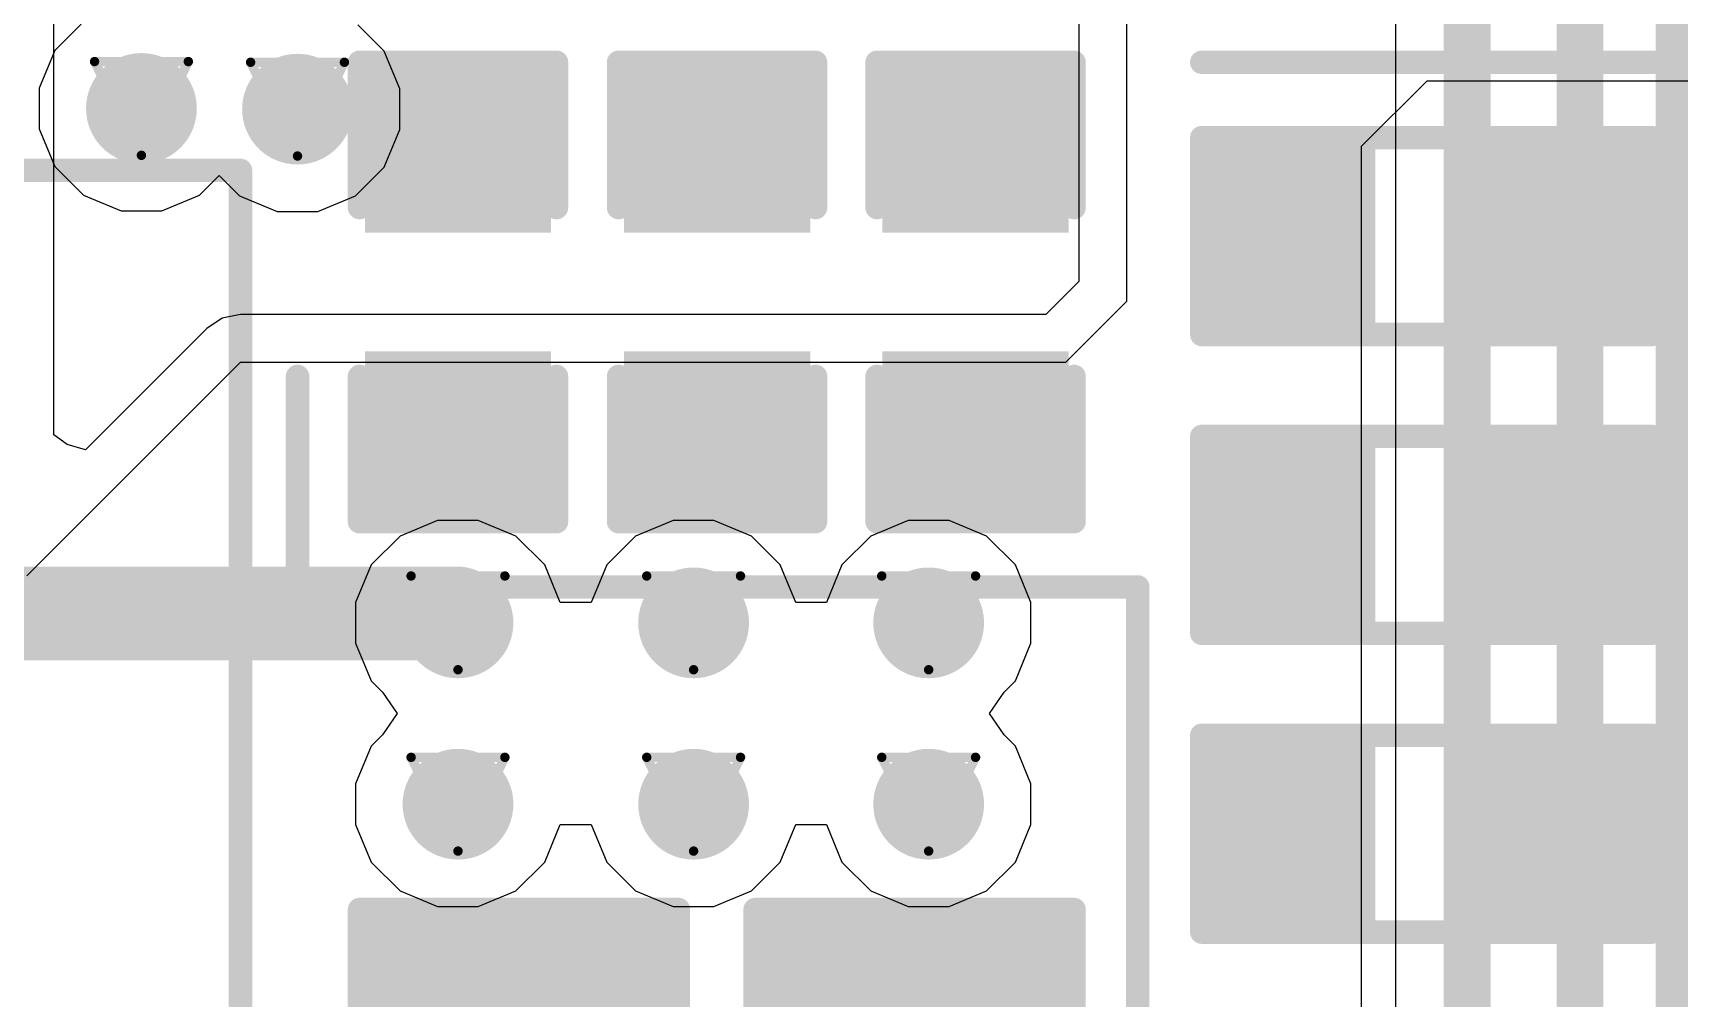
# Model space of a CAD drawing. Header units: inches. Extents: x 0 to 12.2, y 0 to 7.
# Drawn here: x 0.5778 to 0.9288, y 3.679 to 3.8848 of the extents above; entities that cross this region are included whole.
import ezdxf

# ---------------------------------------------------------------- set-up
doc = ezdxf.new("R2010")
doc.units = ezdxf.units.IN
doc.header["$MEASUREMENT"] = 0
for name, color, linetype in [('Bottom Layer', 5, 'Continuous'), ('Drill Drawing', 1, 'Continuous'), ('Layer 1', 16, 'Continuous'), ('Layer 2', 76, 'Continuous'), ('Top Layer', 1, 'Continuous'), ('Top Overlay', 2, 'Continuous'), ('Top Paste', 8, 'Continuous'), ('Top Solder', 216, 'Continuous'), ('Via Holes', 16, 'Continuous')]:
    doc.layers.add(name, color=color, linetype=linetype)

# ---------------------------------------------------------------- blocks, each defined once
blk = doc.blocks.new('R___0603_93')
at = {"layer": 'Top Layer'}
for points in [[(-0.015, 0.0175), (-0.015, -0.0175), (-0.045, -0.0175), (-0.045, 0.0175)], [(0.045, 0.0175), (0.045, -0.0175), (0.015, -0.0175), (0.015, 0.0175)]]:
    blk.add_hatch(color=1, dxfattribs=at).paths.add_polyline_path(points)
at = {"layer": 'Top Paste'}
for points in [[(-0.015, 0.0175), (-0.015, -0.0175), (-0.045, -0.0175), (-0.045, 0.0175)], [(0.045, 0.0175), (0.045, -0.0175), (0.015, -0.0175), (0.015, 0.0175)]]:
    blk.add_hatch(color=8, dxfattribs=at).paths.add_polyline_path(points)
at = {"layer": 'Top Solder'}
for points in [[(-0.011, 0.0215), (-0.011, -0.0215), (-0.049, -0.0215), (-0.049, 0.0215)], [(0.049, 0.0215), (0.049, -0.0215), (0.011, -0.0215), (0.011, 0.0215)]]:
    blk.add_hatch(color=216, dxfattribs=at).paths.add_polyline_path(points)
at = {"layer": 'Top Overlay'}
for points in [[(-0.048, 0.021, 0.005, 0.005, 0), (-0.048, -0.021, 0.005, 0.005, 0)], [(0.048, 0.021, 0.005, 0.005, 0), (-0.048, 0.021, 0.005, 0.005, 0)], [(0.048, 0.021, 0.005, 0.005, 0), (0.048, -0.021, 0.005, 0.005, 0)], [(0.048, -0.021, 0.005, 0.005, 0), (-0.048, -0.021, 0.005, 0.005, 0)]]:
    blk.add_lwpolyline(points, format="xyseb", dxfattribs=at)
for points in [[(-0.04925, 0.021, 0.0025, 0.0025, 1), (-0.04675, 0.021, 0.0025, 0.0025, 1)], [(-0.04925, 0.021, 0.0025, 0.0025, 1), (-0.04675, 0.021, 0.0025, 0.0025, 1)], [(0.04675, 0.021, 0.0025, 0.0025, 1), (0.04925, 0.021, 0.0025, 0.0025, 1)], [(0.04675, 0.021, 0.0025, 0.0025, 1), (0.04925, 0.021, 0.0025, 0.0025, 1)], [(-0.04925, -0.021, 0.0025, 0.0025, 1), (-0.04675, -0.021, 0.0025, 0.0025, 1)], [(-0.04925, -0.021, 0.0025, 0.0025, 1), (-0.04675, -0.021, 0.0025, 0.0025, 1)], [(0.04675, -0.021, 0.0025, 0.0025, 1), (0.04925, -0.021, 0.0025, 0.0025, 1)], [(0.04675, -0.021, 0.0025, 0.0025, 1), (0.04925, -0.021, 0.0025, 0.0025, 1)]]:
    blk.add_lwpolyline(points, format="xyseb", close=True, dxfattribs=at)
blk = doc.blocks.new('R___0603_94')
at = {"layer": 'Top Layer'}
for points in [[(-0.015, 0.0175), (-0.015, -0.0175), (-0.045, -0.0175), (-0.045, 0.0175)], [(0.045, 0.0175), (0.045, -0.0175), (0.015, -0.0175), (0.015, 0.0175)]]:
    blk.add_hatch(color=1, dxfattribs=at).paths.add_polyline_path(points)
at = {"layer": 'Top Paste'}
for points in [[(-0.015, 0.0175), (-0.015, -0.0175), (-0.045, -0.0175), (-0.045, 0.0175)], [(0.045, 0.0175), (0.045, -0.0175), (0.015, -0.0175), (0.015, 0.0175)]]:
    blk.add_hatch(color=8, dxfattribs=at).paths.add_polyline_path(points)
at = {"layer": 'Top Solder'}
for points in [[(-0.011, 0.0215), (-0.011, -0.0215), (-0.049, -0.0215), (-0.049, 0.0215)], [(0.049, 0.0215), (0.049, -0.0215), (0.011, -0.0215), (0.011, 0.0215)]]:
    blk.add_hatch(color=216, dxfattribs=at).paths.add_polyline_path(points)
at = {"layer": 'Top Overlay'}
for points in [[(-0.048, 0.021, 0.005, 0.005, 0), (-0.048, -0.021, 0.005, 0.005, 0)], [(0.048, 0.021, 0.005, 0.005, 0), (-0.048, 0.021, 0.005, 0.005, 0)], [(0.048, 0.021, 0.005, 0.005, 0), (0.048, -0.021, 0.005, 0.005, 0)], [(0.048, -0.021, 0.005, 0.005, 0), (-0.048, -0.021, 0.005, 0.005, 0)]]:
    blk.add_lwpolyline(points, format="xyseb", dxfattribs=at)
for points in [[(-0.04925, 0.021, 0.0025, 0.0025, 1), (-0.04675, 0.021, 0.0025, 0.0025, 1)], [(-0.04925, 0.021, 0.0025, 0.0025, 1), (-0.04675, 0.021, 0.0025, 0.0025, 1)], [(0.04675, 0.021, 0.0025, 0.0025, 1), (0.04925, 0.021, 0.0025, 0.0025, 1)], [(0.04675, 0.021, 0.0025, 0.0025, 1), (0.04925, 0.021, 0.0025, 0.0025, 1)], [(-0.04925, -0.021, 0.0025, 0.0025, 1), (-0.04675, -0.021, 0.0025, 0.0025, 1)], [(-0.04925, -0.021, 0.0025, 0.0025, 1), (-0.04675, -0.021, 0.0025, 0.0025, 1)], [(0.04675, -0.021, 0.0025, 0.0025, 1), (0.04925, -0.021, 0.0025, 0.0025, 1)], [(0.04675, -0.021, 0.0025, 0.0025, 1), (0.04925, -0.021, 0.0025, 0.0025, 1)]]:
    blk.add_lwpolyline(points, format="xyseb", close=True, dxfattribs=at)
blk = doc.blocks.new('R___0603_95')
at = {"layer": 'Top Layer'}
for points in [[(-0.015, 0.0175), (-0.015, -0.0175), (-0.045, -0.0175), (-0.045, 0.0175)], [(0.045, 0.0175), (0.045, -0.0175), (0.015, -0.0175), (0.015, 0.0175)]]:
    blk.add_hatch(color=1, dxfattribs=at).paths.add_polyline_path(points)
at = {"layer": 'Top Paste'}
for points in [[(-0.015, 0.0175), (-0.015, -0.0175), (-0.045, -0.0175), (-0.045, 0.0175)], [(0.045, 0.0175), (0.045, -0.0175), (0.015, -0.0175), (0.015, 0.0175)]]:
    blk.add_hatch(color=8, dxfattribs=at).paths.add_polyline_path(points)
at = {"layer": 'Top Solder'}
for points in [[(-0.011, 0.0215), (-0.011, -0.0215), (-0.049, -0.0215), (-0.049, 0.0215)], [(0.049, 0.0215), (0.049, -0.0215), (0.011, -0.0215), (0.011, 0.0215)]]:
    blk.add_hatch(color=216, dxfattribs=at).paths.add_polyline_path(points)
at = {"layer": 'Top Overlay'}
for points in [[(-0.048, 0.021, 0.005, 0.005, 0), (-0.048, -0.021, 0.005, 0.005, 0)], [(0.048, 0.021, 0.005, 0.005, 0), (-0.048, 0.021, 0.005, 0.005, 0)], [(0.048, 0.021, 0.005, 0.005, 0), (0.048, -0.021, 0.005, 0.005, 0)], [(0.048, -0.021, 0.005, 0.005, 0), (-0.048, -0.021, 0.005, 0.005, 0)]]:
    blk.add_lwpolyline(points, format="xyseb", dxfattribs=at)
for points in [[(-0.04925, 0.021, 0.0025, 0.0025, 1), (-0.04675, 0.021, 0.0025, 0.0025, 1)], [(-0.04925, 0.021, 0.0025, 0.0025, 1), (-0.04675, 0.021, 0.0025, 0.0025, 1)], [(0.04675, 0.021, 0.0025, 0.0025, 1), (0.04925, 0.021, 0.0025, 0.0025, 1)], [(0.04675, 0.021, 0.0025, 0.0025, 1), (0.04925, 0.021, 0.0025, 0.0025, 1)], [(-0.04925, -0.021, 0.0025, 0.0025, 1), (-0.04675, -0.021, 0.0025, 0.0025, 1)], [(-0.04925, -0.021, 0.0025, 0.0025, 1), (-0.04675, -0.021, 0.0025, 0.0025, 1)], [(0.04675, -0.021, 0.0025, 0.0025, 1), (0.04925, -0.021, 0.0025, 0.0025, 1)], [(0.04675, -0.021, 0.0025, 0.0025, 1), (0.04925, -0.021, 0.0025, 0.0025, 1)]]:
    blk.add_lwpolyline(points, format="xyseb", close=True, dxfattribs=at)
blk = doc.blocks.new('ETQP3M6R8KVN_188')
at = {"layer": 'Top Layer'}
for points in [[(-0.15157, 0.06299), (-0.06889, 0.06299), (-0.06889, -0.06299), (-0.15157, -0.06299)], [(0.06889, 0.06299), (0.15157, 0.06299), (0.15157, -0.06299), (0.06889, -0.06299)]]:
    blk.add_hatch(color=1, dxfattribs=at).paths.add_polyline_path(points)
at = {"layer": 'Top Paste'}
for points in [[(-0.15157, 0.06299), (-0.06889, 0.06299), (-0.06889, -0.06299), (-0.15157, -0.06299)], [(0.06889, 0.06299), (0.15157, 0.06299), (0.15157, -0.06299), (0.06889, -0.06299)]]:
    blk.add_hatch(color=8, dxfattribs=at).paths.add_polyline_path(points)
at = {"layer": 'Top Solder'}
for points in [[(-0.15357, 0.06499), (-0.06689, 0.06499), (-0.06689, -0.06499), (-0.15357, -0.06499)], [(0.06689, 0.06499), (0.15357, 0.06499), (0.15357, -0.06499), (0.06689, -0.06499)]]:
    blk.add_hatch(color=216, dxfattribs=at).paths.add_polyline_path(points)
at = {"layer": 'Top Overlay'}
for p, q in [((0.05512, 0.05512), (0.01575, 0.05512)), ((0.01575, 0.05512), (0.01575, -0.02362)), ((0.05512, -0.02362), (0.05512, 0.05512)), ((0.01575, -0.02362), (0.05512, -0.02362))]:
    blk.add_line(p, q, dxfattribs=at)
for points in [[(0.12598, 0.11811, 0.005, 0.005, 0), (-0.12598, 0.11811, 0.005, 0.005, 0)], [(-0.12598, 0.07209, 0.005, 0.005, 0), (-0.12598, 0.11811, 0.005, 0.005, 0)], [(0.12598, 0.07209, 0.005, 0.005, 0), (0.12598, 0.11811, 0.005, 0.005, 0)], [(-0.12598, 0.07209, 0.005, 0.005, 0), (-0.12598, 0.0748, 0.005, 0.005, 0)], [(-0.12598, -0.11811, 0.005, 0.005, 0), (-0.12598, -0.07209, 0.005, 0.005, 0)], [(0.12598, -0.11811, 0.005, 0.005, 0), (0.12598, -0.07209, 0.005, 0.005, 0)], [(0.12598, -0.11811, 0.005, 0.005, 0), (-0.12598, -0.11811, 0.005, 0.005, 0)]]:
    blk.add_lwpolyline(points, format="xyseb", dxfattribs=at)
for points in [[(-0.12723, 0.11811, 0.0025, 0.0025, 1), (-0.12473, 0.11811, 0.0025, 0.0025, 1)], [(-0.12723, 0.11811, 0.0025, 0.0025, 1), (-0.12473, 0.11811, 0.0025, 0.0025, 1)], [(0.12473, 0.11811, 0.0025, 0.0025, 1), (0.12723, 0.11811, 0.0025, 0.0025, 1)], [(0.12473, 0.11811, 0.0025, 0.0025, 1), (0.12723, 0.11811, 0.0025, 0.0025, 1)], [(-0.12723, 0.0748, 0.0025, 0.0025, 1), (-0.12473, 0.0748, 0.0025, 0.0025, 1)], [(-0.12723, 0.07209, 0.0025, 0.0025, 1), (-0.12473, 0.07209, 0.0025, 0.0025, 1)], [(-0.12723, 0.07209, 0.0025, 0.0025, 1), (-0.12473, 0.07209, 0.0025, 0.0025, 1)], [(0.12473, 0.07209, 0.0025, 0.0025, 1), (0.12723, 0.07209, 0.0025, 0.0025, 1)], [(-0.12723, -0.07209, 0.0025, 0.0025, 1), (-0.12473, -0.07209, 0.0025, 0.0025, 1)], [(0.12473, -0.07209, 0.0025, 0.0025, 1), (0.12723, -0.07209, 0.0025, 0.0025, 1)], [(-0.12723, -0.11811, 0.0025, 0.0025, 1), (-0.12473, -0.11811, 0.0025, 0.0025, 1)], [(-0.12723, -0.11811, 0.0025, 0.0025, 1), (-0.12473, -0.11811, 0.0025, 0.0025, 1)], [(0.12473, -0.11811, 0.0025, 0.0025, 1), (0.12723, -0.11811, 0.0025, 0.0025, 1)], [(0.12473, -0.11811, 0.0025, 0.0025, 1), (0.12723, -0.11811, 0.0025, 0.0025, 1)]]:
    blk.add_lwpolyline(points, format="xyseb", close=True, dxfattribs=at)
blk = doc.blocks.new('C___0603_296')
at = {"layer": 'Top Layer'}
for points in [[(-0.015, 0.0175), (-0.015, -0.0175), (-0.045, -0.0175), (-0.045, 0.0175)], [(0.045, 0.0175), (0.045, -0.0175), (0.015, -0.0175), (0.015, 0.0175)]]:
    blk.add_hatch(color=1, dxfattribs=at).paths.add_polyline_path(points)
at = {"layer": 'Top Paste'}
for points in [[(-0.015, 0.0175), (-0.015, -0.0175), (-0.045, -0.0175), (-0.045, 0.0175)], [(0.045, 0.0175), (0.045, -0.0175), (0.015, -0.0175), (0.015, 0.0175)]]:
    blk.add_hatch(color=8, dxfattribs=at).paths.add_polyline_path(points)
at = {"layer": 'Top Solder'}
for points in [[(-0.01264, 0.01986), (-0.01264, -0.01986), (-0.04736, -0.01986), (-0.04736, 0.01986)], [(0.04736, 0.01986), (0.04736, -0.01986), (0.01264, -0.01986), (0.01264, 0.01986)]]:
    blk.add_hatch(color=216, dxfattribs=at).paths.add_polyline_path(points)
at = {"layer": 'Top Overlay'}
for points in [[(-0.018, 0.021, 0.005, 0.005, 0), (-0.049, 0.021, 0.005, 0.005, 0)], [(-0.049, -0.021, 0.005, 0.005, 0), (-0.049, 0.021, 0.005, 0.005, 0)], [(0.049, 0.021, 0.005, 0.005, 0), (0.018, 0.021, 0.005, 0.005, 0)], [(0.049, -0.021, 0.005, 0.005, 0), (0.049, 0.021, 0.005, 0.005, 0)], [(-0.018, -0.021, 0.005, 0.005, 0), (-0.049, -0.021, 0.005, 0.005, 0)], [(0.049, -0.021, 0.005, 0.005, 0), (0.018, -0.021, 0.005, 0.005, 0)]]:
    blk.add_lwpolyline(points, format="xyseb", dxfattribs=at)
for points in [[(-0.05025, 0.021, 0.0025, 0.0025, 1), (-0.04775, 0.021, 0.0025, 0.0025, 1)], [(-0.05025, 0.021, 0.0025, 0.0025, 1), (-0.04775, 0.021, 0.0025, 0.0025, 1)], [(-0.01925, 0.021, 0.0025, 0.0025, 1), (-0.01675, 0.021, 0.0025, 0.0025, 1)], [(0.01675, 0.021, 0.0025, 0.0025, 1), (0.01925, 0.021, 0.0025, 0.0025, 1)], [(0.04775, 0.021, 0.0025, 0.0025, 1), (0.05025, 0.021, 0.0025, 0.0025, 1)], [(0.04775, 0.021, 0.0025, 0.0025, 1), (0.05025, 0.021, 0.0025, 0.0025, 1)], [(-0.05025, -0.021, 0.0025, 0.0025, 1), (-0.04775, -0.021, 0.0025, 0.0025, 1)], [(-0.05025, -0.021, 0.0025, 0.0025, 1), (-0.04775, -0.021, 0.0025, 0.0025, 1)], [(-0.01925, -0.021, 0.0025, 0.0025, 1), (-0.01675, -0.021, 0.0025, 0.0025, 1)], [(0.01675, -0.021, 0.0025, 0.0025, 1), (0.01925, -0.021, 0.0025, 0.0025, 1)], [(0.04775, -0.021, 0.0025, 0.0025, 1), (0.05025, -0.021, 0.0025, 0.0025, 1)], [(0.04775, -0.021, 0.0025, 0.0025, 1), (0.05025, -0.021, 0.0025, 0.0025, 1)]]:
    blk.add_lwpolyline(points, format="xyseb", close=True, dxfattribs=at)
blk = doc.blocks.new('C___0603_297')
at = {"layer": 'Top Layer'}
for points in [[(-0.015, 0.0175), (-0.015, -0.0175), (-0.045, -0.0175), (-0.045, 0.0175)], [(0.045, 0.0175), (0.045, -0.0175), (0.015, -0.0175), (0.015, 0.0175)]]:
    blk.add_hatch(color=1, dxfattribs=at).paths.add_polyline_path(points)
at = {"layer": 'Top Paste'}
for points in [[(-0.015, 0.0175), (-0.015, -0.0175), (-0.045, -0.0175), (-0.045, 0.0175)], [(0.045, 0.0175), (0.045, -0.0175), (0.015, -0.0175), (0.015, 0.0175)]]:
    blk.add_hatch(color=8, dxfattribs=at).paths.add_polyline_path(points)
at = {"layer": 'Top Solder'}
for points in [[(-0.01264, 0.01986), (-0.01264, -0.01986), (-0.04736, -0.01986), (-0.04736, 0.01986)], [(0.04736, 0.01986), (0.04736, -0.01986), (0.01264, -0.01986), (0.01264, 0.01986)]]:
    blk.add_hatch(color=216, dxfattribs=at).paths.add_polyline_path(points)
at = {"layer": 'Top Overlay'}
for points in [[(-0.018, 0.021, 0.005, 0.005, 0), (-0.049, 0.021, 0.005, 0.005, 0)], [(-0.049, -0.021, 0.005, 0.005, 0), (-0.049, 0.021, 0.005, 0.005, 0)], [(0.049, 0.021, 0.005, 0.005, 0), (0.018, 0.021, 0.005, 0.005, 0)], [(0.049, -0.021, 0.005, 0.005, 0), (0.049, 0.021, 0.005, 0.005, 0)], [(-0.018, -0.021, 0.005, 0.005, 0), (-0.049, -0.021, 0.005, 0.005, 0)], [(0.049, -0.021, 0.005, 0.005, 0), (0.018, -0.021, 0.005, 0.005, 0)]]:
    blk.add_lwpolyline(points, format="xyseb", dxfattribs=at)
for points in [[(-0.05025, 0.021, 0.0025, 0.0025, 1), (-0.04775, 0.021, 0.0025, 0.0025, 1)], [(-0.05025, 0.021, 0.0025, 0.0025, 1), (-0.04775, 0.021, 0.0025, 0.0025, 1)], [(-0.01925, 0.021, 0.0025, 0.0025, 1), (-0.01675, 0.021, 0.0025, 0.0025, 1)], [(0.01675, 0.021, 0.0025, 0.0025, 1), (0.01925, 0.021, 0.0025, 0.0025, 1)], [(0.04775, 0.021, 0.0025, 0.0025, 1), (0.05025, 0.021, 0.0025, 0.0025, 1)], [(0.04775, 0.021, 0.0025, 0.0025, 1), (0.05025, 0.021, 0.0025, 0.0025, 1)], [(-0.05025, -0.021, 0.0025, 0.0025, 1), (-0.04775, -0.021, 0.0025, 0.0025, 1)], [(-0.05025, -0.021, 0.0025, 0.0025, 1), (-0.04775, -0.021, 0.0025, 0.0025, 1)], [(-0.01925, -0.021, 0.0025, 0.0025, 1), (-0.01675, -0.021, 0.0025, 0.0025, 1)], [(0.01675, -0.021, 0.0025, 0.0025, 1), (0.01925, -0.021, 0.0025, 0.0025, 1)], [(0.04775, -0.021, 0.0025, 0.0025, 1), (0.05025, -0.021, 0.0025, 0.0025, 1)], [(0.04775, -0.021, 0.0025, 0.0025, 1), (0.05025, -0.021, 0.0025, 0.0025, 1)]]:
    blk.add_lwpolyline(points, format="xyseb", close=True, dxfattribs=at)
blk = doc.blocks.new('C___0603_298')
at = {"layer": 'Top Layer'}
for points in [[(-0.015, 0.0175), (-0.015, -0.0175), (-0.045, -0.0175), (-0.045, 0.0175)], [(0.045, 0.0175), (0.045, -0.0175), (0.015, -0.0175), (0.015, 0.0175)]]:
    blk.add_hatch(color=1, dxfattribs=at).paths.add_polyline_path(points)
at = {"layer": 'Top Paste'}
for points in [[(-0.015, 0.0175), (-0.015, -0.0175), (-0.045, -0.0175), (-0.045, 0.0175)], [(0.045, 0.0175), (0.045, -0.0175), (0.015, -0.0175), (0.015, 0.0175)]]:
    blk.add_hatch(color=8, dxfattribs=at).paths.add_polyline_path(points)
at = {"layer": 'Top Solder'}
for points in [[(-0.01264, 0.01986), (-0.01264, -0.01986), (-0.04736, -0.01986), (-0.04736, 0.01986)], [(0.04736, 0.01986), (0.04736, -0.01986), (0.01264, -0.01986), (0.01264, 0.01986)]]:
    blk.add_hatch(color=216, dxfattribs=at).paths.add_polyline_path(points)
at = {"layer": 'Top Overlay'}
for points in [[(-0.018, 0.021, 0.005, 0.005, 0), (-0.049, 0.021, 0.005, 0.005, 0)], [(-0.049, -0.021, 0.005, 0.005, 0), (-0.049, 0.021, 0.005, 0.005, 0)], [(0.049, 0.021, 0.005, 0.005, 0), (0.018, 0.021, 0.005, 0.005, 0)], [(0.049, -0.021, 0.005, 0.005, 0), (0.049, 0.021, 0.005, 0.005, 0)], [(-0.018, -0.021, 0.005, 0.005, 0), (-0.049, -0.021, 0.005, 0.005, 0)], [(0.049, -0.021, 0.005, 0.005, 0), (0.018, -0.021, 0.005, 0.005, 0)]]:
    blk.add_lwpolyline(points, format="xyseb", dxfattribs=at)
for points in [[(-0.05025, 0.021, 0.0025, 0.0025, 1), (-0.04775, 0.021, 0.0025, 0.0025, 1)], [(-0.05025, 0.021, 0.0025, 0.0025, 1), (-0.04775, 0.021, 0.0025, 0.0025, 1)], [(-0.01925, 0.021, 0.0025, 0.0025, 1), (-0.01675, 0.021, 0.0025, 0.0025, 1)], [(0.01675, 0.021, 0.0025, 0.0025, 1), (0.01925, 0.021, 0.0025, 0.0025, 1)], [(0.04775, 0.021, 0.0025, 0.0025, 1), (0.05025, 0.021, 0.0025, 0.0025, 1)], [(0.04775, 0.021, 0.0025, 0.0025, 1), (0.05025, 0.021, 0.0025, 0.0025, 1)], [(-0.05025, -0.021, 0.0025, 0.0025, 1), (-0.04775, -0.021, 0.0025, 0.0025, 1)], [(-0.05025, -0.021, 0.0025, 0.0025, 1), (-0.04775, -0.021, 0.0025, 0.0025, 1)], [(-0.01925, -0.021, 0.0025, 0.0025, 1), (-0.01675, -0.021, 0.0025, 0.0025, 1)], [(0.01675, -0.021, 0.0025, 0.0025, 1), (0.01925, -0.021, 0.0025, 0.0025, 1)], [(0.04775, -0.021, 0.0025, 0.0025, 1), (0.05025, -0.021, 0.0025, 0.0025, 1)], [(0.04775, -0.021, 0.0025, 0.0025, 1), (0.05025, -0.021, 0.0025, 0.0025, 1)]]:
    blk.add_lwpolyline(points, format="xyseb", close=True, dxfattribs=at)
blk = doc.blocks.new('C___0805_304')
at = {"layer": 'Top Layer'}
for points in [[(-0.06, 0.03), (-0.02, 0.03), (-0.02, -0.03), (-0.06, -0.03)], [(0.02, 0.03), (0.06, 0.03), (0.06, -0.03), (0.02, -0.03)]]:
    blk.add_hatch(color=1, dxfattribs=at).paths.add_polyline_path(points)
at = {"layer": 'Top Paste'}
for points in [[(-0.06, 0.03), (-0.02, 0.03), (-0.02, -0.03), (-0.06, -0.03)], [(0.02, 0.03), (0.06, 0.03), (0.06, -0.03), (0.02, -0.03)]]:
    blk.add_hatch(color=8, dxfattribs=at).paths.add_polyline_path(points)
at = {"layer": 'Top Solder'}
for points in [[(-0.06276, 0.03276), (-0.01724, 0.03276), (-0.01724, -0.03276), (-0.06276, -0.03276)], [(0.01724, 0.03276), (0.06276, 0.03276), (0.06276, -0.03276), (0.01724, -0.03276)]]:
    blk.add_hatch(color=216, dxfattribs=at).paths.add_polyline_path(points)
at = {"layer": 'Top Overlay'}
for points in [[(-0.064, 0.034, 0.005, 0.005, 0), (-0.064, -0.034, 0.005, 0.005, 0)], [(-0.064, 0.034, 0.005, 0.005, 0), (-0.024, 0.034, 0.005, 0.005, 0)], [(0.024, 0.034, 0.005, 0.005, 0), (0.064, 0.034, 0.005, 0.005, 0)], [(0.064, 0.034, 0.005, 0.005, 0), (0.064, -0.034, 0.005, 0.005, 0)], [(-0.064, -0.034, 0.005, 0.005, 0), (-0.024, -0.034, 0.005, 0.005, 0)], [(0.024, -0.034, 0.005, 0.005, 0), (0.064, -0.034, 0.005, 0.005, 0)]]:
    blk.add_lwpolyline(points, format="xyseb", dxfattribs=at)
for points in [[(-0.06525, 0.034, 0.0025, 0.0025, 1), (-0.06275, 0.034, 0.0025, 0.0025, 1)], [(-0.06525, 0.034, 0.0025, 0.0025, 1), (-0.06275, 0.034, 0.0025, 0.0025, 1)], [(-0.02525, 0.034, 0.0025, 0.0025, 1), (-0.02275, 0.034, 0.0025, 0.0025, 1)], [(0.02275, 0.034, 0.0025, 0.0025, 1), (0.02525, 0.034, 0.0025, 0.0025, 1)], [(0.06275, 0.034, 0.0025, 0.0025, 1), (0.06525, 0.034, 0.0025, 0.0025, 1)], [(0.06275, 0.034, 0.0025, 0.0025, 1), (0.06525, 0.034, 0.0025, 0.0025, 1)], [(-0.06525, -0.034, 0.0025, 0.0025, 1), (-0.06275, -0.034, 0.0025, 0.0025, 1)], [(-0.06525, -0.034, 0.0025, 0.0025, 1), (-0.06275, -0.034, 0.0025, 0.0025, 1)], [(-0.02525, -0.034, 0.0025, 0.0025, 1), (-0.02275, -0.034, 0.0025, 0.0025, 1)], [(0.02275, -0.034, 0.0025, 0.0025, 1), (0.02525, -0.034, 0.0025, 0.0025, 1)], [(0.06275, -0.034, 0.0025, 0.0025, 1), (0.06525, -0.034, 0.0025, 0.0025, 1)], [(0.06275, -0.034, 0.0025, 0.0025, 1), (0.06525, -0.034, 0.0025, 0.0025, 1)]]:
    blk.add_lwpolyline(points, format="xyseb", close=True, dxfattribs=at)
blk = doc.blocks.new('C___0805_305')
at = {"layer": 'Top Layer'}
for points in [[(-0.06, 0.03), (-0.02, 0.03), (-0.02, -0.03), (-0.06, -0.03)], [(0.02, 0.03), (0.06, 0.03), (0.06, -0.03), (0.02, -0.03)]]:
    blk.add_hatch(color=1, dxfattribs=at).paths.add_polyline_path(points)
at = {"layer": 'Top Paste'}
for points in [[(-0.06, 0.03), (-0.02, 0.03), (-0.02, -0.03), (-0.06, -0.03)], [(0.02, 0.03), (0.06, 0.03), (0.06, -0.03), (0.02, -0.03)]]:
    blk.add_hatch(color=8, dxfattribs=at).paths.add_polyline_path(points)
at = {"layer": 'Top Solder'}
for points in [[(-0.06276, 0.03276), (-0.01724, 0.03276), (-0.01724, -0.03276), (-0.06276, -0.03276)], [(0.01724, 0.03276), (0.06276, 0.03276), (0.06276, -0.03276), (0.01724, -0.03276)]]:
    blk.add_hatch(color=216, dxfattribs=at).paths.add_polyline_path(points)
at = {"layer": 'Top Overlay'}
for points in [[(-0.064, 0.034, 0.005, 0.005, 0), (-0.064, -0.034, 0.005, 0.005, 0)], [(-0.064, 0.034, 0.005, 0.005, 0), (-0.024, 0.034, 0.005, 0.005, 0)], [(0.024, 0.034, 0.005, 0.005, 0), (0.064, 0.034, 0.005, 0.005, 0)], [(0.064, 0.034, 0.005, 0.005, 0), (0.064, -0.034, 0.005, 0.005, 0)], [(-0.064, -0.034, 0.005, 0.005, 0), (-0.024, -0.034, 0.005, 0.005, 0)], [(0.024, -0.034, 0.005, 0.005, 0), (0.064, -0.034, 0.005, 0.005, 0)]]:
    blk.add_lwpolyline(points, format="xyseb", dxfattribs=at)
for points in [[(-0.06525, 0.034, 0.0025, 0.0025, 1), (-0.06275, 0.034, 0.0025, 0.0025, 1)], [(-0.06525, 0.034, 0.0025, 0.0025, 1), (-0.06275, 0.034, 0.0025, 0.0025, 1)], [(-0.02525, 0.034, 0.0025, 0.0025, 1), (-0.02275, 0.034, 0.0025, 0.0025, 1)], [(0.02275, 0.034, 0.0025, 0.0025, 1), (0.02525, 0.034, 0.0025, 0.0025, 1)], [(0.06275, 0.034, 0.0025, 0.0025, 1), (0.06525, 0.034, 0.0025, 0.0025, 1)], [(0.06275, 0.034, 0.0025, 0.0025, 1), (0.06525, 0.034, 0.0025, 0.0025, 1)], [(-0.06525, -0.034, 0.0025, 0.0025, 1), (-0.06275, -0.034, 0.0025, 0.0025, 1)], [(-0.06525, -0.034, 0.0025, 0.0025, 1), (-0.06275, -0.034, 0.0025, 0.0025, 1)], [(-0.02525, -0.034, 0.0025, 0.0025, 1), (-0.02275, -0.034, 0.0025, 0.0025, 1)], [(0.02275, -0.034, 0.0025, 0.0025, 1), (0.02525, -0.034, 0.0025, 0.0025, 1)], [(0.06275, -0.034, 0.0025, 0.0025, 1), (0.06525, -0.034, 0.0025, 0.0025, 1)], [(0.06275, -0.034, 0.0025, 0.0025, 1), (0.06525, -0.034, 0.0025, 0.0025, 1)]]:
    blk.add_lwpolyline(points, format="xyseb", close=True, dxfattribs=at)

msp = doc.modelspace()

# ---------------------------------------------------------------- hatches: boundary and pattern name
at = {"layer": 'Bottom Layer'}
h = msp.add_hatch(color=5, dxfattribs=at)
edge = h.paths.add_edge_path()
edge.add_arc((0.60092, 3.86873), 0.01181, 0, 360)
h = msp.add_hatch(color=5, dxfattribs=at)
edge = h.paths.add_edge_path()
edge.add_arc((0.6342, 3.86858), 0.01181, 0, 360)
h = msp.add_hatch(color=5, dxfattribs=at)
edge = h.paths.add_edge_path()
edge.add_arc((0.66842, 3.759), 0.01181, 0, 360)
h = msp.add_hatch(color=5, dxfattribs=at)
edge = h.paths.add_edge_path()
edge.add_arc((0.71866, 3.759), 0.01181, 0, 360)
h = msp.add_hatch(color=5, dxfattribs=at)
edge = h.paths.add_edge_path()
edge.add_arc((0.76878, 3.759), 0.01181, 0, 360)
h = msp.add_hatch(color=5, dxfattribs=at)
edge = h.paths.add_edge_path()
edge.add_arc((0.66842, 3.72032), 0.01181, 0, 360)
h = msp.add_hatch(color=5, dxfattribs=at)
edge = h.paths.add_edge_path()
edge.add_arc((0.71866, 3.72032), 0.01181, 0, 360)
h = msp.add_hatch(color=5, dxfattribs=at)
edge = h.paths.add_edge_path()
edge.add_arc((0.76878, 3.72032), 0.01181, 0, 360)
at = {"layer": 'Layer 1'}
h = msp.add_hatch(color=16, dxfattribs=at)
edge = h.paths.add_edge_path()
edge.add_arc((0.60092, 3.86873), 0.01181, 0, 360)
h = msp.add_hatch(color=16, dxfattribs=at)
edge = h.paths.add_edge_path()
edge.add_arc((0.6342, 3.86858), 0.01181, 0, 360)
h = msp.add_hatch(color=16, dxfattribs=at)
edge = h.paths.add_edge_path()
edge.add_arc((0.66842, 3.759), 0.01181, 0, 360)
h = msp.add_hatch(color=16, dxfattribs=at)
edge = h.paths.add_edge_path()
edge.add_arc((0.71866, 3.759), 0.01181, 0, 360)
h = msp.add_hatch(color=16, dxfattribs=at)
edge = h.paths.add_edge_path()
edge.add_arc((0.76878, 3.759), 0.01181, 0, 360)
h = msp.add_hatch(color=16, dxfattribs=at)
edge = h.paths.add_edge_path()
edge.add_arc((0.66842, 3.72032), 0.01181, 0, 360)
h = msp.add_hatch(color=16, dxfattribs=at)
edge = h.paths.add_edge_path()
edge.add_arc((0.71866, 3.72032), 0.01181, 0, 360)
h = msp.add_hatch(color=16, dxfattribs=at)
edge = h.paths.add_edge_path()
edge.add_arc((0.76878, 3.72032), 0.01181, 0, 360)
at = {"layer": 'Layer 2'}
h = msp.add_hatch(color=76, dxfattribs=at)
edge = h.paths.add_edge_path()
edge.add_arc((0.60092, 3.86873), 0.01181, 0, 360)
h = msp.add_hatch(color=76, dxfattribs=at)
edge = h.paths.add_edge_path()
edge.add_arc((0.6342, 3.86858), 0.01181, 0, 360)
h = msp.add_hatch(color=76, dxfattribs=at)
edge = h.paths.add_edge_path()
edge.add_arc((0.66842, 3.759), 0.01181, 0, 360)
h = msp.add_hatch(color=76, dxfattribs=at)
edge = h.paths.add_edge_path()
edge.add_arc((0.71866, 3.759), 0.01181, 0, 360)
h = msp.add_hatch(color=76, dxfattribs=at)
edge = h.paths.add_edge_path()
edge.add_arc((0.76878, 3.759), 0.01181, 0, 360)
h = msp.add_hatch(color=76, dxfattribs=at)
edge = h.paths.add_edge_path()
edge.add_arc((0.66842, 3.72032), 0.01181, 0, 360)
h = msp.add_hatch(color=76, dxfattribs=at)
edge = h.paths.add_edge_path()
edge.add_arc((0.71866, 3.72032), 0.01181, 0, 360)
h = msp.add_hatch(color=76, dxfattribs=at)
edge = h.paths.add_edge_path()
edge.add_arc((0.76878, 3.72032), 0.01181, 0, 360)
at = {"layer": 'Top Layer'}
h = msp.add_hatch(color=1, dxfattribs=at)
edge = h.paths.add_edge_path()
edge.add_arc((0.60092, 3.86873), 0.01181, 0, 360)
h = msp.add_hatch(color=1, dxfattribs=at)
edge = h.paths.add_edge_path()
edge.add_arc((0.6342, 3.86858), 0.01181, 0, 360)
h = msp.add_hatch(color=1, dxfattribs=at)
edge = h.paths.add_edge_path()
edge.add_arc((0.66842, 3.759), 0.01181, 0, 360)
h = msp.add_hatch(color=1, dxfattribs=at)
edge = h.paths.add_edge_path()
edge.add_arc((0.71866, 3.759), 0.01181, 0, 360)
h = msp.add_hatch(color=1, dxfattribs=at)
edge = h.paths.add_edge_path()
edge.add_arc((0.76878, 3.759), 0.01181, 0, 360)
h = msp.add_hatch(color=1, dxfattribs=at)
edge = h.paths.add_edge_path()
edge.add_arc((0.66842, 3.72032), 0.01181, 0, 360)
h = msp.add_hatch(color=1, dxfattribs=at)
edge = h.paths.add_edge_path()
edge.add_arc((0.71866, 3.72032), 0.01181, 0, 360)
h = msp.add_hatch(color=1, dxfattribs=at)
edge = h.paths.add_edge_path()
edge.add_arc((0.76878, 3.72032), 0.01181, 0, 360)
at = {"layer": 'Via Holes'}
h = msp.add_hatch(color=7, dxfattribs=at)
edge = h.paths.add_edge_path()
edge.add_arc((0.60092, 3.86873), 0.00591, 0, 360)
h = msp.add_hatch(color=7, dxfattribs=at)
edge = h.paths.add_edge_path()
edge.add_arc((0.6342, 3.86858), 0.00591, 0, 360)
h = msp.add_hatch(color=7, dxfattribs=at)
edge = h.paths.add_edge_path()
edge.add_arc((0.66842, 3.759), 0.00591, 0, 360)
h = msp.add_hatch(color=7, dxfattribs=at)
edge = h.paths.add_edge_path()
edge.add_arc((0.71866, 3.759), 0.00591, 0, 360)
h = msp.add_hatch(color=7, dxfattribs=at)
edge = h.paths.add_edge_path()
edge.add_arc((0.76878, 3.759), 0.00591, 0, 360)
h = msp.add_hatch(color=7, dxfattribs=at)
edge = h.paths.add_edge_path()
edge.add_arc((0.66842, 3.72032), 0.00591, 0, 360)
h = msp.add_hatch(color=7, dxfattribs=at)
edge = h.paths.add_edge_path()
edge.add_arc((0.71866, 3.72032), 0.00591, 0, 360)
h = msp.add_hatch(color=7, dxfattribs=at)
edge = h.paths.add_edge_path()
edge.add_arc((0.76878, 3.72032), 0.00591, 0, 360)

# ---------------------------------------------------------------- linework, layer by layer
at = {"layer": 'Bottom Layer'}
for p, q in [((0.86831, 4.2496), (0.86831, 3.23927)), ((0.66408, 3.78081), (0.65606, 3.77749)), ((0.67275, 3.78081), (0.66408, 3.78081)), ((0.68077, 3.77749), (0.67275, 3.78081)), ((0.71432, 3.78081), (0.7063, 3.77749)), ((0.723, 3.78081), (0.71432, 3.78081)), ((0.73101, 3.77749), (0.723, 3.78081)), ((0.76444, 3.78081), (0.75642, 3.77749)), ((0.77312, 3.78081), (0.76444, 3.78081)), ((0.78113, 3.77749), (0.77312, 3.78081)), ((0.65606, 3.77749), (0.64993, 3.77135)), ((0.68691, 3.77135), (0.68077, 3.77749)), ((0.7063, 3.77749), (0.70017, 3.77135)), ((0.73715, 3.77135), (0.73101, 3.77749)), ((0.75642, 3.77749), (0.75029, 3.77135)), ((0.78727, 3.77135), (0.78113, 3.77749)), ((0.64993, 3.77135), (0.6466, 3.76334)), ((0.69023, 3.76334), (0.68691, 3.77135)), ((0.70017, 3.77135), (0.69685, 3.76334)), ((0.74047, 3.76334), (0.73715, 3.77135)), ((0.75029, 3.77135), (0.74697, 3.76334)), ((0.79059, 3.76334), (0.78727, 3.77135)), ((0.6466, 3.76334), (0.6466, 3.75466)), ((0.69685, 3.76334), (0.69023, 3.76334)), ((0.74697, 3.76334), (0.74047, 3.76334)), ((0.79059, 3.75466), (0.79059, 3.76334)), ((0.6466, 3.75466), (0.64993, 3.74665)), ((0.78727, 3.74665), (0.79059, 3.75466)), ((0.64993, 3.74665), (0.65234, 3.74423)), ((0.78486, 3.74423), (0.78727, 3.74665)), ((0.65234, 3.74423), (0.65548, 3.73966)), ((0.78172, 3.73966), (0.78486, 3.74423)), ((0.65548, 3.73966), (0.65234, 3.73509)), ((0.78486, 3.73509), (0.78172, 3.73966)), ((0.65234, 3.73509), (0.64993, 3.73267)), ((0.78727, 3.73267), (0.78486, 3.73509)), ((0.64993, 3.73267), (0.6466, 3.72466)), ((0.79059, 3.72466), (0.78727, 3.73267)), ((0.6466, 3.72466), (0.6466, 3.71598)), ((0.79059, 3.71598), (0.79059, 3.72466)), ((0.6466, 3.71598), (0.64993, 3.70796)), ((0.68691, 3.70796), (0.69023, 3.71598)), ((0.69023, 3.71598), (0.69685, 3.71598)), ((0.69685, 3.71598), (0.70017, 3.70796)), ((0.73715, 3.70796), (0.74047, 3.71598)), ((0.74047, 3.71598), (0.74697, 3.71598)), ((0.74697, 3.71598), (0.75029, 3.70796)), ((0.78727, 3.70796), (0.79059, 3.71598)), ((0.64993, 3.70796), (0.65606, 3.70183)), ((0.68077, 3.70183), (0.68691, 3.70796)), ((0.70017, 3.70796), (0.7063, 3.70183)), ((0.73101, 3.70183), (0.73715, 3.70796)), ((0.75029, 3.70796), (0.75642, 3.70183)), ((0.78113, 3.70183), (0.78727, 3.70796)), ((0.65606, 3.70183), (0.66408, 3.69851)), ((0.67275, 3.69851), (0.68077, 3.70183)), ((0.7063, 3.70183), (0.71432, 3.69851)), ((0.723, 3.69851), (0.73101, 3.70183)), ((0.75642, 3.70183), (0.76444, 3.69851)), ((0.77312, 3.69851), (0.78113, 3.70183)), ((0.66408, 3.69851), (0.67275, 3.69851)), ((0.71432, 3.69851), (0.723, 3.69851)), ((0.76444, 3.69851), (0.77312, 3.69851))]:
    msp.add_line(p, q, dxfattribs=at)
for points in [[(0.90765, 2.88202, 0.01, 0.01, 0), (0.90765, 4.26058, 0.01, 0.01, 0)], [(0.9288, 2.3907, 0.01, 0.01, 0), (0.9288, 4.25724, 0.01, 0.01, 0)], [(0.8836, 2.863, 0.01, 0.01, 0), (0.8836, 4.25224, 0.01, 0.01, 0)]]:
    msp.add_lwpolyline(points, format="xyseb", dxfattribs=at)
at = {"layer": 'Drill Drawing'}
for points in [[(0.59092, 3.87873, 0.002, 0.002, 0), (0.61092, 3.87873, 0.002, 0.002, 0)], [(0.59092, 3.87873, 0.002, 0.002, 0), (0.60092, 3.85873, 0.002, 0.002, 0)], [(0.60092, 3.85873, 0.002, 0.002, 0), (0.61092, 3.87873, 0.002, 0.002, 0)], [(0.6242, 3.87858, 0.002, 0.002, 0), (0.6442, 3.87858, 0.002, 0.002, 0)], [(0.6242, 3.87858, 0.002, 0.002, 0), (0.6342, 3.85858, 0.002, 0.002, 0)], [(0.6342, 3.85858, 0.002, 0.002, 0), (0.6442, 3.87858, 0.002, 0.002, 0)], [(0.65842, 3.769, 0.002, 0.002, 0), (0.67842, 3.769, 0.002, 0.002, 0)], [(0.65842, 3.769, 0.002, 0.002, 0), (0.66842, 3.749, 0.002, 0.002, 0)], [(0.66842, 3.749, 0.002, 0.002, 0), (0.67842, 3.769, 0.002, 0.002, 0)], [(0.70866, 3.769, 0.002, 0.002, 0), (0.72866, 3.769, 0.002, 0.002, 0)], [(0.70866, 3.769, 0.002, 0.002, 0), (0.71866, 3.749, 0.002, 0.002, 0)], [(0.71866, 3.749, 0.002, 0.002, 0), (0.72866, 3.769, 0.002, 0.002, 0)], [(0.75878, 3.769, 0.002, 0.002, 0), (0.77878, 3.769, 0.002, 0.002, 0)], [(0.75878, 3.769, 0.002, 0.002, 0), (0.76878, 3.749, 0.002, 0.002, 0)], [(0.76878, 3.749, 0.002, 0.002, 0), (0.77878, 3.769, 0.002, 0.002, 0)], [(0.65842, 3.73032, 0.002, 0.002, 0), (0.67842, 3.73032, 0.002, 0.002, 0)], [(0.65842, 3.73032, 0.002, 0.002, 0), (0.66842, 3.71032, 0.002, 0.002, 0)], [(0.66842, 3.71032, 0.002, 0.002, 0), (0.67842, 3.73032, 0.002, 0.002, 0)], [(0.70866, 3.73032, 0.002, 0.002, 0), (0.72866, 3.73032, 0.002, 0.002, 0)], [(0.70866, 3.73032, 0.002, 0.002, 0), (0.71866, 3.71032, 0.002, 0.002, 0)], [(0.71866, 3.71032, 0.002, 0.002, 0), (0.72866, 3.73032, 0.002, 0.002, 0)], [(0.75878, 3.73032, 0.002, 0.002, 0), (0.77878, 3.73032, 0.002, 0.002, 0)], [(0.75878, 3.73032, 0.002, 0.002, 0), (0.76878, 3.71032, 0.002, 0.002, 0)], [(0.76878, 3.71032, 0.002, 0.002, 0), (0.77878, 3.73032, 0.002, 0.002, 0)]]:
    msp.add_lwpolyline(points, format="xyseb", dxfattribs=at)
for points in [[(0.59042, 3.87873, 0.001, 0.001, 1), (0.59142, 3.87873, 0.001, 0.001, 1)], [(0.59042, 3.87873, 0.001, 0.001, 1), (0.59142, 3.87873, 0.001, 0.001, 1)], [(0.61042, 3.87873, 0.001, 0.001, 1), (0.61142, 3.87873, 0.001, 0.001, 1)], [(0.61042, 3.87873, 0.001, 0.001, 1), (0.61142, 3.87873, 0.001, 0.001, 1)], [(0.6237, 3.87858, 0.001, 0.001, 1), (0.6247, 3.87858, 0.001, 0.001, 1)], [(0.6237, 3.87858, 0.001, 0.001, 1), (0.6247, 3.87858, 0.001, 0.001, 1)], [(0.6437, 3.87858, 0.001, 0.001, 1), (0.6447, 3.87858, 0.001, 0.001, 1)], [(0.6437, 3.87858, 0.001, 0.001, 1), (0.6447, 3.87858, 0.001, 0.001, 1)], [(0.60042, 3.85873, 0.001, 0.001, 1), (0.60142, 3.85873, 0.001, 0.001, 1)], [(0.60042, 3.85873, 0.001, 0.001, 1), (0.60142, 3.85873, 0.001, 0.001, 1)], [(0.6337, 3.85858, 0.001, 0.001, 1), (0.6347, 3.85858, 0.001, 0.001, 1)], [(0.6337, 3.85858, 0.001, 0.001, 1), (0.6347, 3.85858, 0.001, 0.001, 1)], [(0.65792, 3.769, 0.001, 0.001, 1), (0.65892, 3.769, 0.001, 0.001, 1)], [(0.65792, 3.769, 0.001, 0.001, 1), (0.65892, 3.769, 0.001, 0.001, 1)], [(0.67792, 3.769, 0.001, 0.001, 1), (0.67892, 3.769, 0.001, 0.001, 1)], [(0.67792, 3.769, 0.001, 0.001, 1), (0.67892, 3.769, 0.001, 0.001, 1)], [(0.70816, 3.769, 0.001, 0.001, 1), (0.70916, 3.769, 0.001, 0.001, 1)], [(0.70816, 3.769, 0.001, 0.001, 1), (0.70916, 3.769, 0.001, 0.001, 1)], [(0.72816, 3.769, 0.001, 0.001, 1), (0.72916, 3.769, 0.001, 0.001, 1)], [(0.72816, 3.769, 0.001, 0.001, 1), (0.72916, 3.769, 0.001, 0.001, 1)], [(0.75828, 3.769, 0.001, 0.001, 1), (0.75928, 3.769, 0.001, 0.001, 1)], [(0.75828, 3.769, 0.001, 0.001, 1), (0.75928, 3.769, 0.001, 0.001, 1)], [(0.77828, 3.769, 0.001, 0.001, 1), (0.77928, 3.769, 0.001, 0.001, 1)], [(0.77828, 3.769, 0.001, 0.001, 1), (0.77928, 3.769, 0.001, 0.001, 1)], [(0.66792, 3.749, 0.001, 0.001, 1), (0.66892, 3.749, 0.001, 0.001, 1)], [(0.66792, 3.749, 0.001, 0.001, 1), (0.66892, 3.749, 0.001, 0.001, 1)], [(0.71816, 3.749, 0.001, 0.001, 1), (0.71916, 3.749, 0.001, 0.001, 1)], [(0.71816, 3.749, 0.001, 0.001, 1), (0.71916, 3.749, 0.001, 0.001, 1)], [(0.76828, 3.749, 0.001, 0.001, 1), (0.76928, 3.749, 0.001, 0.001, 1)], [(0.76828, 3.749, 0.001, 0.001, 1), (0.76928, 3.749, 0.001, 0.001, 1)], [(0.65792, 3.73032, 0.001, 0.001, 1), (0.65892, 3.73032, 0.001, 0.001, 1)], [(0.65792, 3.73032, 0.001, 0.001, 1), (0.65892, 3.73032, 0.001, 0.001, 1)], [(0.67792, 3.73032, 0.001, 0.001, 1), (0.67892, 3.73032, 0.001, 0.001, 1)], [(0.67792, 3.73032, 0.001, 0.001, 1), (0.67892, 3.73032, 0.001, 0.001, 1)], [(0.70816, 3.73032, 0.001, 0.001, 1), (0.70916, 3.73032, 0.001, 0.001, 1)], [(0.70816, 3.73032, 0.001, 0.001, 1), (0.70916, 3.73032, 0.001, 0.001, 1)], [(0.72816, 3.73032, 0.001, 0.001, 1), (0.72916, 3.73032, 0.001, 0.001, 1)], [(0.72816, 3.73032, 0.001, 0.001, 1), (0.72916, 3.73032, 0.001, 0.001, 1)], [(0.75828, 3.73032, 0.001, 0.001, 1), (0.75928, 3.73032, 0.001, 0.001, 1)], [(0.75828, 3.73032, 0.001, 0.001, 1), (0.75928, 3.73032, 0.001, 0.001, 1)], [(0.77828, 3.73032, 0.001, 0.001, 1), (0.77928, 3.73032, 0.001, 0.001, 1)], [(0.77828, 3.73032, 0.001, 0.001, 1), (0.77928, 3.73032, 0.001, 0.001, 1)], [(0.66792, 3.71032, 0.001, 0.001, 1), (0.66892, 3.71032, 0.001, 0.001, 1)], [(0.66792, 3.71032, 0.001, 0.001, 1), (0.66892, 3.71032, 0.001, 0.001, 1)], [(0.71816, 3.71032, 0.001, 0.001, 1), (0.71916, 3.71032, 0.001, 0.001, 1)], [(0.71816, 3.71032, 0.001, 0.001, 1), (0.71916, 3.71032, 0.001, 0.001, 1)], [(0.76828, 3.71032, 0.001, 0.001, 1), (0.76928, 3.71032, 0.001, 0.001, 1)], [(0.76828, 3.71032, 0.001, 0.001, 1), (0.76928, 3.71032, 0.001, 0.001, 1)]]:
    msp.add_lwpolyline(points, format="xyseb", close=True, dxfattribs=at)
at = {"layer": 'Layer 1'}
for p, q in [((0.66408, 3.78081), (0.65606, 3.77749)), ((0.67275, 3.78081), (0.66408, 3.78081)), ((0.68077, 3.77749), (0.67275, 3.78081)), ((0.71432, 3.78081), (0.7063, 3.77749)), ((0.723, 3.78081), (0.71432, 3.78081)), ((0.73101, 3.77749), (0.723, 3.78081)), ((0.76444, 3.78081), (0.75642, 3.77749)), ((0.77312, 3.78081), (0.76444, 3.78081)), ((0.78113, 3.77749), (0.77312, 3.78081)), ((0.65606, 3.77749), (0.64993, 3.77135)), ((0.68691, 3.77135), (0.68077, 3.77749)), ((0.7063, 3.77749), (0.70017, 3.77135)), ((0.73715, 3.77135), (0.73101, 3.77749)), ((0.75642, 3.77749), (0.75029, 3.77135)), ((0.78727, 3.77135), (0.78113, 3.77749)), ((0.64993, 3.77135), (0.6466, 3.76334)), ((0.69023, 3.76334), (0.68691, 3.77135)), ((0.70017, 3.77135), (0.69685, 3.76334)), ((0.74047, 3.76334), (0.73715, 3.77135)), ((0.75029, 3.77135), (0.74697, 3.76334)), ((0.79059, 3.76334), (0.78727, 3.77135)), ((0.6466, 3.76334), (0.6466, 3.75466)), ((0.69685, 3.76334), (0.69023, 3.76334)), ((0.74697, 3.76334), (0.74047, 3.76334)), ((0.79059, 3.75466), (0.79059, 3.76334)), ((0.6466, 3.75466), (0.64993, 3.74665)), ((0.78727, 3.74665), (0.79059, 3.75466)), ((0.64993, 3.74665), (0.65234, 3.74423)), ((0.78486, 3.74423), (0.78727, 3.74665)), ((0.65234, 3.74423), (0.65548, 3.73966)), ((0.78172, 3.73966), (0.78486, 3.74423)), ((0.65548, 3.73966), (0.65234, 3.73509)), ((0.78486, 3.73509), (0.78172, 3.73966)), ((0.65234, 3.73509), (0.64993, 3.73267)), ((0.78727, 3.73267), (0.78486, 3.73509)), ((0.64993, 3.73267), (0.6466, 3.72466)), ((0.79059, 3.72466), (0.78727, 3.73267)), ((0.6466, 3.72466), (0.6466, 3.71598)), ((0.79059, 3.71598), (0.79059, 3.72466)), ((0.6466, 3.71598), (0.64993, 3.70796)), ((0.68691, 3.70796), (0.69023, 3.71598)), ((0.69023, 3.71598), (0.69685, 3.71598)), ((0.69685, 3.71598), (0.70017, 3.70796)), ((0.73715, 3.70796), (0.74047, 3.71598)), ((0.74047, 3.71598), (0.74697, 3.71598)), ((0.74697, 3.71598), (0.75029, 3.70796)), ((0.78727, 3.70796), (0.79059, 3.71598)), ((0.64993, 3.70796), (0.65606, 3.70183)), ((0.68077, 3.70183), (0.68691, 3.70796)), ((0.70017, 3.70796), (0.7063, 3.70183)), ((0.73101, 3.70183), (0.73715, 3.70796)), ((0.75029, 3.70796), (0.75642, 3.70183)), ((0.78113, 3.70183), (0.78727, 3.70796)), ((0.65606, 3.70183), (0.66408, 3.69851)), ((0.67275, 3.69851), (0.68077, 3.70183)), ((0.7063, 3.70183), (0.71432, 3.69851)), ((0.723, 3.69851), (0.73101, 3.70183)), ((0.75642, 3.70183), (0.76444, 3.69851)), ((0.77312, 3.69851), (0.78113, 3.70183)), ((0.66408, 3.69851), (0.67275, 3.69851)), ((0.71432, 3.69851), (0.723, 3.69851)), ((0.76444, 3.69851), (0.77312, 3.69851))]:
    msp.add_line(p, q, dxfattribs=at)
at = {"layer": 'Layer 2'}
for p, q in [((0.58808, 3.88674), (0.58243, 3.88109)), ((0.65269, 3.88094), (0.64704, 3.88659)), ((0.58243, 3.88109), (0.5791, 3.87307)), ((0.65601, 3.87292), (0.65269, 3.88094)), ((0.5791, 3.87307), (0.5791, 3.86439)), ((0.65601, 3.86425), (0.65601, 3.87292)), ((0.5791, 3.86439), (0.58243, 3.85638)), ((0.65269, 3.85623), (0.65601, 3.86425)), ((0.58243, 3.85638), (0.58856, 3.85024)), ((0.61327, 3.85024), (0.61748, 3.85445)), ((0.61748, 3.85445), (0.62184, 3.85009)), ((0.64655, 3.85009), (0.65269, 3.85623)), ((0.58856, 3.85024), (0.59658, 3.84692)), ((0.60525, 3.84692), (0.61327, 3.85024)), ((0.62184, 3.85009), (0.62986, 3.84677)), ((0.63854, 3.84677), (0.64655, 3.85009)), ((0.59658, 3.84692), (0.60525, 3.84692)), ((0.62986, 3.84677), (0.63854, 3.84677))]:
    msp.add_line(p, q, dxfattribs=at)
msp.add_lwpolyline([(0.49081, 3.761, 0.02, 0.02, 0), (0.66842, 3.761, 0.02, 0.02, 0)], format="xyseb", dxfattribs=at)
msp.add_lwpolyline([(0.66342, 3.761, 0.01, 0.01, 1), (0.67342, 3.761, 0.01, 0.01, 1)], format="xyseb", close=True, dxfattribs=at)
at = {"layer": 'Top Layer'}
for p, q in [((0.80083, 3.95875), (0.80083, 3.83182)), ((0.81102, 3.82759), (0.81102, 3.95875)), ((0.58222, 3.79908), (0.58222, 3.93126)), ((0.87501, 3.87458), (0.86101, 3.86058)), ((0.96406, 3.87458), (0.87501, 3.87458)), ((0.86101, 3.86058), (0.86101, 3.57205)), ((0.80083, 3.83182), (0.79379, 3.82478)), ((0.79801, 3.81458), (0.81102, 3.82759)), ((0.61814, 3.824), (0.61484, 3.82179)), ((0.62205, 3.82478), (0.61814, 3.824)), ((0.79379, 3.82478), (0.62205, 3.82478)), ((0.61484, 3.82179), (0.58897, 3.79593)), ((0.57646, 3.769), (0.62205, 3.81458)), ((0.62205, 3.81458), (0.79801, 3.81458)), ((0.58512, 3.79704), (0.58222, 3.79908)), ((0.58897, 3.79593), (0.58512, 3.79704))]:
    msp.add_line(p, q, dxfattribs=at)
for points in [[(0.90501, 3.84151, 0.015, 0.015, 0), (0.95338, 3.84151, 0.015, 0.015, 0)], [(0.90501, 3.77777, 0.015, 0.015, 0), (0.95338, 3.77777, 0.015, 0.015, 0)], [(0.90501, 3.71403, 0.015, 0.015, 0), (0.95338, 3.71403, 0.015, 0.015, 0)]]:
    msp.add_lwpolyline(points, format="xyseb", dxfattribs=at)
for points in [[(0.90126, 3.84151, 0.0075, 0.0075, 1), (0.90876, 3.84151, 0.0075, 0.0075, 1)], [(0.90126, 3.77777, 0.0075, 0.0075, 1), (0.90876, 3.77777, 0.0075, 0.0075, 1)], [(0.90126, 3.71403, 0.0075, 0.0075, 1), (0.90876, 3.71403, 0.0075, 0.0075, 1)]]:
    msp.add_lwpolyline(points, format="xyseb", close=True, dxfattribs=at)
at = {"layer": 'Top Overlay'}
for points in [[(0.82701, 3.87858, 0.005, 0.005, 0), (1.055, 3.87858, 0.005, 0.005, 0)], [(0.6342, 3.76667, 0.005, 0.005, 0), (0.6342, 3.81158, 0.005, 0.005, 0)], [(0.6342, 3.76667, 0.005, 0.005, 0), (0.81336, 3.76667, 0.005, 0.005, 0)], [(0.81336, 3.55629, 0.005, 0.005, 0), (0.81336, 3.76667, 0.005, 0.005, 0)]]:
    msp.add_lwpolyline(points, format="xyseb", dxfattribs=at)
for points in [[(0.82576, 3.87858, 0.0025, 0.0025, 1), (0.82826, 3.87858, 0.0025, 0.0025, 1)], [(0.63295, 3.81158, 0.0025, 0.0025, 1), (0.63545, 3.81158, 0.0025, 0.0025, 1)], [(0.63295, 3.76667, 0.0025, 0.0025, 1), (0.63545, 3.76667, 0.0025, 0.0025, 1)], [(0.63295, 3.76667, 0.0025, 0.0025, 1), (0.63545, 3.76667, 0.0025, 0.0025, 1)], [(0.81211, 3.76667, 0.0025, 0.0025, 1), (0.81461, 3.76667, 0.0025, 0.0025, 1)], [(0.81211, 3.76667, 0.0025, 0.0025, 1), (0.81461, 3.76667, 0.0025, 0.0025, 1)]]:
    msp.add_lwpolyline(points, format="xyseb", close=True, dxfattribs=at)

# ---------------------------------------------------------------- block references
for name, p, rotation in [('ETQP3M6R8KVN_188', (0.50394, 3.72953), 270), ('C___0603_296', (0.66842, 3.82958), 270), ('C___0603_297', (0.72366, 3.82958), 270), ('C___0603_298', (0.77878, 3.82958), 270), ('R___0603_95', (0.87501, 3.84151), 180), ('R___0603_94', (0.87501, 3.77777), 180), ('R___0603_93', (0.87501, 3.71403), 180), ('C___0805_304', (0.68142, 3.63386), 90), ('C___0805_305', (0.76578, 3.63386), 90)]:
    msp.add_blockref(name, p, dxfattribs=dict(rotation=rotation))

doc.saveas('drawing.dxf')
